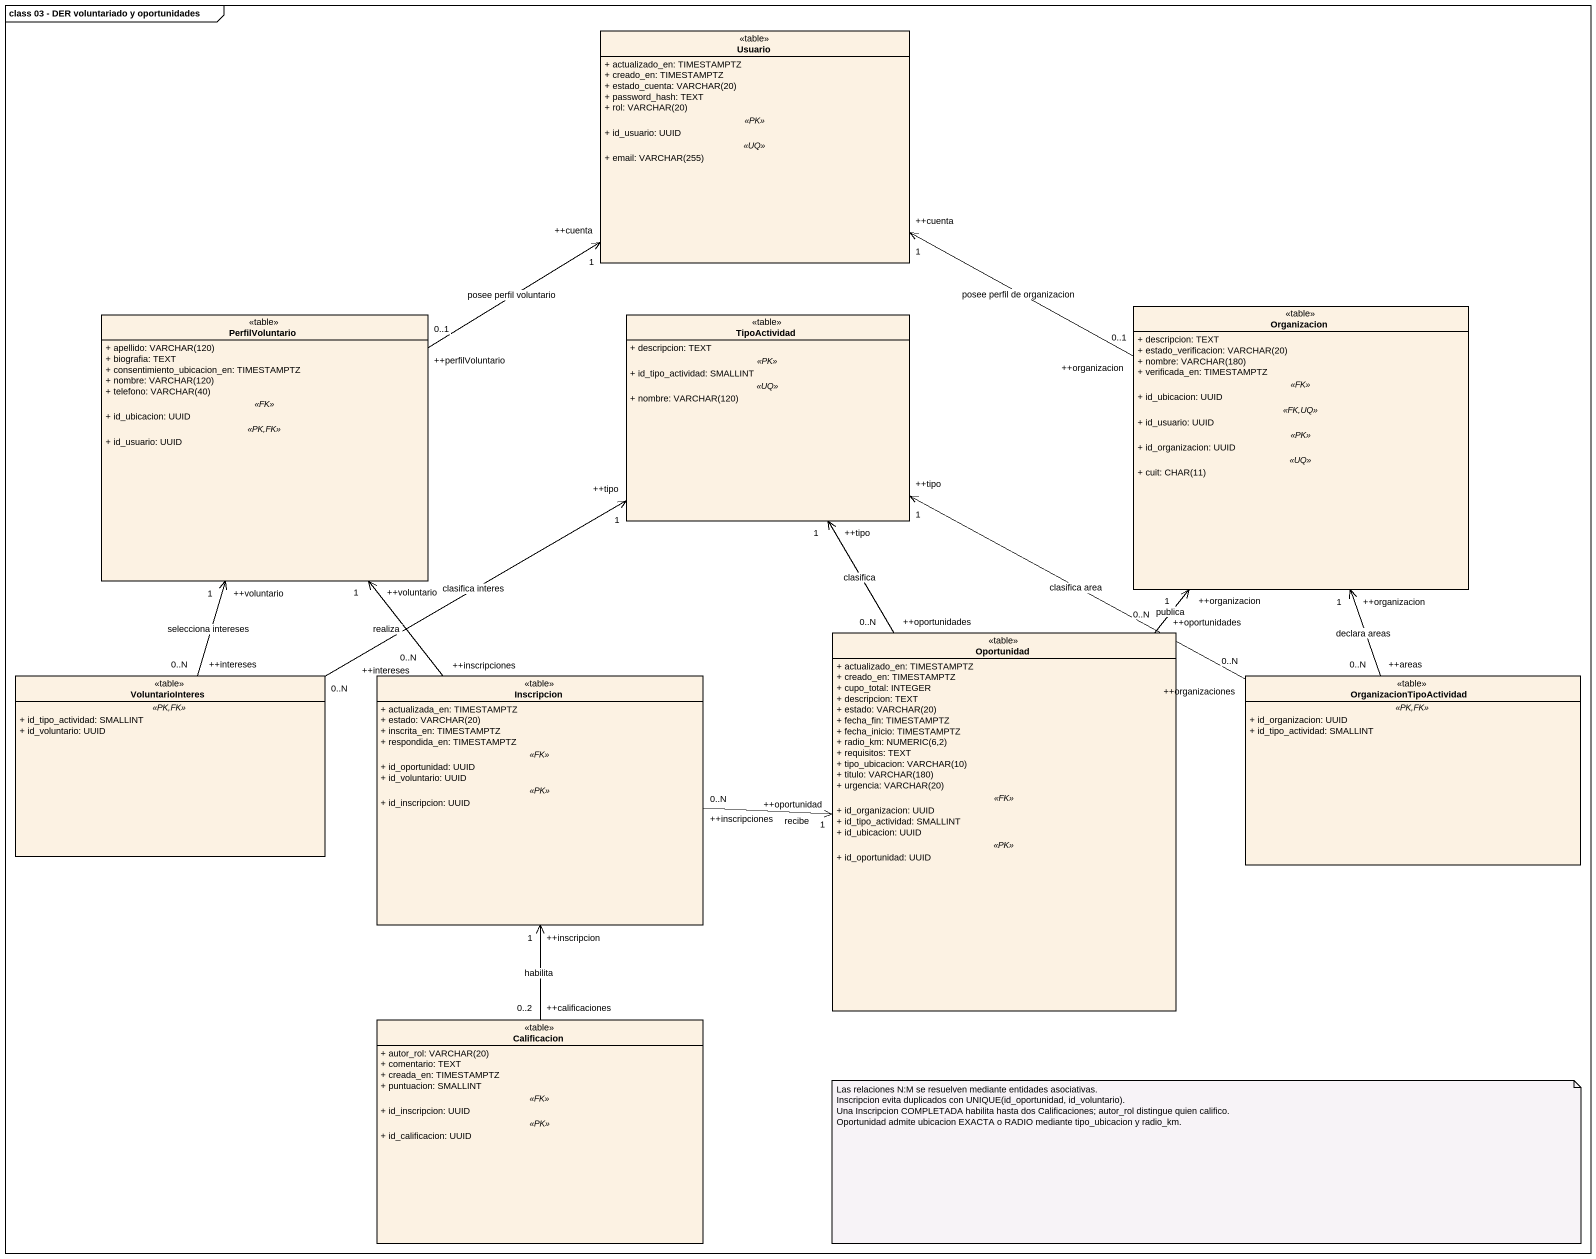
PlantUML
@startuml
mainframe class 03 - DER voluntariado y oportunidades
hide circle
hide empty members
skinparam classAttributeIconSize 0
class Usuario <<table>> {
  + actualizado_en: TIMESTAMPTZ
  + creado_en: TIMESTAMPTZ
  {field} + estado_cuenta: VARCHAR(20)
  + password_hash: TEXT
  {field} + rol: VARCHAR(20)
  .. <<PK>> ..
  + id_usuario: UUID
  .. <<UQ>> ..
  {field} + email: VARCHAR(255)
}
class PerfilVoluntario <<table>> {
  {field} + apellido: VARCHAR(120)
  + biografia: TEXT
  + consentimiento_ubicacion_en: TIMESTAMPTZ
  {field} + nombre: VARCHAR(120)
  {field} + telefono: VARCHAR(40)
  .. <<FK>> ..
  + id_ubicacion: UUID
  .. <<PK,FK>> ..
  + id_usuario: UUID
}
class TipoActividad <<table>> {
  + descripcion: TEXT
  .. <<PK>> ..
  + id_tipo_actividad: SMALLINT
  .. <<UQ>> ..
  {field} + nombre: VARCHAR(120)
}
class Organizacion <<table>> {
  + descripcion: TEXT
  {field} + estado_verificacion: VARCHAR(20)
  {field} + nombre: VARCHAR(180)
  + verificada_en: TIMESTAMPTZ
  .. <<FK>> ..
  + id_ubicacion: UUID
  .. <<FK,UQ>> ..
  + id_usuario: UUID
  .. <<PK>> ..
  + id_organizacion: UUID
  .. <<UQ>> ..
  {field} + cuit: CHAR(11)
}
class Oportunidad <<table>> {
  + actualizado_en: TIMESTAMPTZ
  + creado_en: TIMESTAMPTZ
  + cupo_total: INTEGER
  + descripcion: TEXT
  {field} + estado: VARCHAR(20)
  + fecha_fin: TIMESTAMPTZ
  + fecha_inicio: TIMESTAMPTZ
  {field} + radio_km: NUMERIC(6,2)
  + requisitos: TEXT
  {field} + tipo_ubicacion: VARCHAR(10)
  {field} + titulo: VARCHAR(180)
  {field} + urgencia: VARCHAR(20)
  .. <<FK>> ..
  + id_organizacion: UUID
  + id_tipo_actividad: SMALLINT
  + id_ubicacion: UUID
  .. <<PK>> ..
  + id_oportunidad: UUID
}
class VoluntarioInteres <<table>> {
  .. <<PK,FK>> ..
  + id_tipo_actividad: SMALLINT
  + id_voluntario: UUID
}
class Inscripcion <<table>> {
  + actualizada_en: TIMESTAMPTZ
  {field} + estado: VARCHAR(20)
  + inscrita_en: TIMESTAMPTZ
  + respondida_en: TIMESTAMPTZ
  .. <<FK>> ..
  + id_oportunidad: UUID
  + id_voluntario: UUID
  .. <<PK>> ..
  + id_inscripcion: UUID
}
class OrganizacionTipoActividad <<table>> {
  .. <<PK,FK>> ..
  + id_organizacion: UUID
  + id_tipo_actividad: SMALLINT
}
class Calificacion <<table>> {
  {field} + autor_rol: VARCHAR(20)
  + comentario: TEXT
  + creada_en: TIMESTAMPTZ
  + puntuacion: SMALLINT
  .. <<FK>> ..
  + id_inscripcion: UUID
  .. <<PK>> ..
  + id_calificacion: UUID
}
Usuario "++cuenta\n1" <-- "++perfilVoluntario\n0..1" PerfilVoluntario : posee perfil voluntario
Usuario "++cuenta\n1" <-right- "++organizacion\n0..1" Organizacion : posee perfil de organizacion
PerfilVoluntario "++voluntario\n1" <-- "++intereses\n0..N" VoluntarioInteres : selecciona intereses
PerfilVoluntario "++voluntario\n1" <-- "++inscripciones\n0..N" Inscripcion : realiza
TipoActividad "++tipo\n1" <-- "++oportunidades\n0..N" Oportunidad : clasifica
TipoActividad "++tipo\n1" <-left- "++intereses\n0..N" VoluntarioInteres : clasifica interes
TipoActividad "++tipo\n1" <-right- "++organizaciones\n0..N" OrganizacionTipoActividad : clasifica area
Organizacion "++organizacion\n1" <-- "++oportunidades\n0..N" Oportunidad : publica
Organizacion "++organizacion\n1" <-- "++areas\n0..N" OrganizacionTipoActividad : declara areas
Oportunidad "++oportunidad\n1" <-left- "++inscripciones\n0..N" Inscripcion : recibe
Inscripcion "++inscripcion\n1" <-- "++calificaciones\n0..2" Calificacion : habilita
note as N1
  Las relaciones N:M se resuelven mediante entidades asociativas.
  Inscripcion evita duplicados con UNIQUE(id_oportunidad, id_voluntario).
  Una Inscripcion COMPLETADA habilita hasta dos Calificaciones; autor_rol distingue quien califico.
  Oportunidad admite ubicacion EXACTA o RADIO mediante tipo_ubicacion y radio_km.
end note
@enduml
